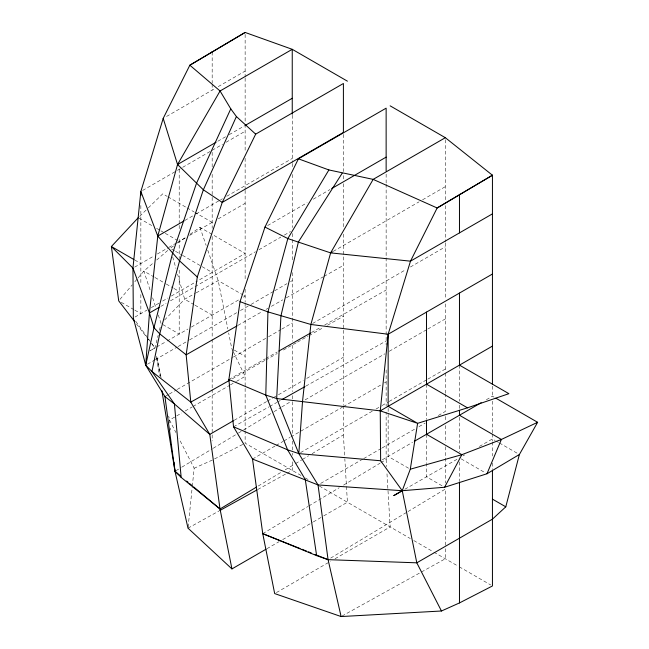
<?xml version="1.0" encoding="UTF-8"?>
<svg xmlns="http://www.w3.org/2000/svg" width="649" height="649" viewBox="0 0 649 649"><rect width="100%" height="100%" fill="white"/><g stroke="black" fill="none" stroke-linecap="round" stroke-linejoin="round"><path stroke-width="0.49" stroke-dasharray="3.25 2.43" d="M188.121 527.166L192.218 487.204M192.315 486.206L194.165 468.229L179.1 438.781M151.452 343.078L154.957 347.929L149.935 350.849L154.965 347.978L158.161 335.282M159.394 330.414L160.627 325.547M120 299.335L132.25 284.838M134.83 281.78L137.41 278.729M138.059 277.967L143.859 271.095L153.659 262.618M164.586 320.022L184.665 299.221L195.252 293.348M139.673 216.328L147.599 208.597M148.321 207.891L162.745 193.824L167.077 196.331M156.677 260.006L167.986 250.222M173.551 245.939L170.249 248.267L174.613 250.782M177.672 243.034L185.93 237.226M190.052 234.321L199.957 227.353L245.135 253.434L198.294 280.482M175.847 470.752L181.055 467.621M181.923 467.093L212.328 448.792M213.197 448.272L237.518 433.629M238.386 433.102L242.726 430.49M243.594 429.971L273.132 412.188M274 411.669L280.952 407.483M281.82 406.955L290.501 401.731M330.674 558.099L407.118 512.077M407.986 511.558L445.336 489.07L445.336 547.659M258.245 486.02L281.707 471.928M285.187 469.835L294.743 464.092M295.611 463.573L301.696 459.922M302.564 459.395L308.648 455.744M312.12 453.651L343.402 434.862L343.402 405.625M262.756 533.665L307.934 506.52M308.802 505.993L339.216 487.724M343.564 485.111L380.054 463.191M380.922 462.664L386.139 459.533L386.139 412.156M166.566 116.447L214.778 88.613M218.242 86.609L245.135 71.082M217.821 141.247L225.698 136.696M229.202 134.668L244.089 126.076M142.593 190.465L176.593 170.833M177.461 170.33L181.809 167.823M182.677 167.32L211.306 150.795M212.174 150.292L222.583 144.281M226.055 142.277L245.135 131.26M184.851 220.457L192.704 215.914M196.201 213.902L219.776 200.29M220.644 199.787L222.396 198.781M226.761 196.258L292.245 158.453M134.708 267.088L153.927 255.99M157.415 253.978L167.872 247.934M168.748 247.431L176.593 242.904M177.461 242.402L186.149 237.388M189.622 235.384L213.91 221.358M218.242 218.859L245.135 203.332M267.615 225.552L307.123 202.748M313.272 199.194L329.952 189.565M135.016 317.02L146.95 310.125M151.314 307.61L159.159 303.075M162.648 301.063L167.872 298.045M171.36 296.033L197.426 280.985M160.83 306.393L166.087 303.359M170.468 300.828L255.446 251.763M258.951 249.743L280.855 237.096M284.359 235.076L290.492 231.539M333.262 251.366L419.067 201.831M422.572 199.803L445.336 186.661M147.469 364.211L154.486 360.163M155.371 359.651L177.299 346.988M178.183 346.485L188.705 340.409M189.589 339.898L236.966 312.542M240.471 310.514L250.125 304.949M251.001 304.438L273.813 291.271M274.689 290.76L286.98 283.67M290.484 281.642L292.245 280.628M165.811 396.052L168.448 394.527M169.324 394.024L176.35 389.968M177.226 389.457L232.537 357.526M233.421 357.023L267.656 337.253M268.54 336.742L280.83 329.651M281.707 329.14L292.245 323.056M312.623 323.462L406.047 269.522M410.411 267.007L445.336 246.839M169.835 423.059L169.511 420.049L181.704 413.007M185.184 410.995L192.145 406.98M193.021 406.477L229.527 385.401M230.395 384.898L235.595 381.896M236.463 381.393L245.135 376.379L233.518 352.229M234.232 420.26L266.544 401.609M267.42 401.106L272.661 398.08M273.537 397.577L303.229 380.428M306.717 378.416L343.402 357.234M305.16 399.841L384.889 353.81M389.262 351.279L426.937 329.53M427.813 329.027L445.336 318.91M252.51 459.054L275.225 445.944M276.093 445.441L283.078 441.409M283.954 440.906L290.071 437.377M290.939 436.866L342.469 407.118M343.345 406.615L380.898 384.93M384.395 382.918L386.139 381.904M300.56 452.604L372.51 411.06M376.022 409.04L381.288 405.998M382.164 405.487L388.305 401.942M389.181 401.439L426.912 379.657M427.788 379.146L445.336 369.021M320.663 483.424L362.807 459.094M363.683 458.583L381.247 448.451M382.123 447.94L415.482 428.681M418.994 426.653L425.144 423.107M438.31 415.498L445.336 411.45L445.336 394.276M382.31 459.792L412.553 442.334M486.361 399.719L492.437 396.214L495.041 397.715M266.926 548.705L279.175 541.631M282.672 539.611L312.412 522.437M313.289 521.934L322.91 516.377M323.786 515.874L347.41 502.229L344.838 458.989M276.417 592.578L330.674 561.263M335.046 558.74L390.171 526.923L386.861 471.604M156.701 346.98L166.225 341.512M167.085 341.009L187.886 329.059M191.35 327.072L239.067 299.66M243.407 297.161L245.135 296.163L243.399 295.165M404.862 489.257L459.468 457.886M462.94 455.89L464.676 454.892M479.424 446.415L492.437 438.943L495.041 440.444M237.98 325.336L262.577 311.342M266.09 309.346L267.85 308.348M271.363 306.344L282.786 299.854M286.298 297.85L323.194 276.863M324.078 276.369L343.402 265.376M228.886 379.487L264.906 359.002M265.782 358.499L277.204 352.009M311.463 332.523L321.125 327.023M324.646 325.027L386.139 290.046M232.261 378.805L264.897 360.446M265.782 359.944L277.245 353.494M283.418 350.022L296.65 342.583M297.534 342.08L308.121 336.125M309.005 335.63L323.113 327.696M327.526 325.214L343.402 316.282M233.535 426.799L268.824 406.947M269.7 406.452L276.758 402.485M277.642 401.991L280.287 400.498M305.866 386.106L386.139 340.952M196.136 292.853L218.194 280.611L242.531 294.662M188.015 528.164L218.932 511.023M257.791 489.476L286.055 473.811M286.939 473.316L292.245 470.379L292.245 461.293M341.991 616.063L445.336 558.765L445.336 548.665M242.726 444.427L212.174 460.157L194.165 468.229M167.945 196.825L186.158 207.339M187.026 207.842L193.962 211.85M194.83 212.353L212.174 222.364M139.105 218.242L152.182 225.787M156.539 228.31L160.027 230.322M160.895 230.825L164.384 232.837M165.26 233.34L177.461 240.39M175.49 251.293L181.598 254.822M182.474 255.325L212.174 272.466M495.909 440.947L498.521 442.456M499.389 442.959L517.642 453.497M134.781 260.038L140.849 263.543M154.202 277.066L143.859 271.095L150.454 291.141M155.07 277.569L165.414 283.54M166.274 284.035L173.169 288.018M174.037 288.513L179.205 291.506M194.124 304.681L184.665 299.221L177.591 274.227M194.984 305.184L212.174 315.106M461.188 458.875L485.257 472.772M234.297 350.095L245.135 356.35M162.842 324.597L179.205 334.048L179.205 268.451M442.01 485.776L426.507 476.82L426.507 464.668M121.266 302.337L134.043 309.711M134.895 310.206L140.849 313.645L140.849 292.602M408.586 468.221L388.151 456.425L388.151 413.332M301.055 475.466L245.135 443.186L245.135 431.041M305.419 477.989L308.04 479.506M319.389 486.052L410.314 538.548M413.802 540.568L433.078 551.691M433.897 552.169L458.421 566.326M459.232 566.796L490.693 584.952M136.525 323.997L149.432 340.749M151.882 343.946L154.957 347.929M135.682 321.223L147.948 338.218M148.532 339.029L150.868 342.266M169.511 420.049L175.903 432.534M233.088 351.328L231.798 348.643L228.643 332.872M199.957 227.353L206.147 245.419M207.769 250.173L218.194 280.611L227.848 328.921M152.645 297.826L155.784 307.375M158.299 315.008L161.122 323.608M172.699 256.915L175.96 268.459M161.066 377.702L156.587 355.871L160.944 377.596M168.716 416.098L169.113 418.07M156.571 357.875L159.476 375.787M170.371 428.08L170.582 430.092M386.139 459.533L386.561 466.574M343.402 434.862L344.773 457.991M492.437 386.187L492.437 396.214M492.437 401.179L492.437 432.98M492.437 433.97L492.437 440.947M492.437 441.953L492.437 455.996M492.437 463.013L492.437 469.032M459.468 365.136L459.468 401.212M459.468 405.219L459.468 409.235M459.468 417.226L459.468 451.931M459.468 461.901L459.468 480.974M445.336 139.705L445.336 200.622M445.336 205.652L445.336 241.817M445.336 242.823L445.336 298.889M445.336 303.894L445.336 372.047M445.336 373.061L445.336 393.262M445.336 416.488L445.336 421.526M445.336 425.557L445.336 442.699M445.336 446.731L445.336 483.026M426.507 384.167L426.507 419.246M426.507 434.278L426.507 463.654M388.151 408.318L388.151 412.326M386.139 174.11L386.139 183.18M386.139 184.194L386.139 256.777M386.139 257.783L386.139 344.952M386.139 369.922L386.139 406.104M343.402 134.448L343.402 171.62M343.402 175.652L343.402 179.684M343.402 183.716L343.402 228.075M343.402 234.119L343.402 329.27M343.402 330.268L343.402 404.619M292.245 115.254L292.245 162.453M292.245 163.459L292.245 167.458M292.245 174.467L292.245 227.523M292.245 233.526L292.245 238.54M292.245 239.546L292.245 261.588M292.245 272.612L292.245 341.204M292.245 345.236L292.245 391.615M292.245 395.647L292.245 400.684M292.245 401.69L292.245 434.019M292.245 441.085L292.245 452.199M292.245 453.213L292.245 455.233M245.135 34.429L245.135 77.15M245.135 78.164L245.135 123.286M245.135 124.283L245.135 151.282M245.135 158.283L245.135 189.313M245.135 190.319L245.135 280.271M245.135 289.211L245.135 302.183M245.135 303.188L245.135 430.027M212.174 51.977L212.174 83.088M212.174 84.094L212.174 90.114M212.174 152.296L212.174 167.312M212.174 174.313L212.174 196.339M212.174 197.337L212.174 228.375M212.174 236.39L212.174 338.194M212.174 339.2L212.174 388.386M212.174 389.392L212.174 433.856M212.174 434.871L212.174 440.939M179.205 169.324L179.205 224.376M179.205 225.381L179.205 230.387M179.205 239.392L179.205 258.432M140.849 205.482L140.849 284.587"/><path stroke-width="0.97" d="M266.049 549.208L231.936 568.913L220.019 508.986L209.781 434.384L174.403 403.929L164.935 396.555L145.717 365.225L149.44 312.964L157.78 236.082L177.542 164.497L220.068 90.99L292.245 49.316L347.418 81.174M492.437 470.038L492.437 585.966L459.468 602.929L441.458 611.001L341.114 616.55L328.07 559.665L318.034 484.941L298.808 453.61L302.531 401.358L310.879 324.468L330.633 252.883L373.159 179.375L445.336 137.702L492.437 175.222L492.437 384.184M441.458 611.001L416.804 562.821L402.25 490.709L380.639 460.758L380.249 410.874L388.151 334.243L410.493 261.166L437.15 207.98L492.437 175.222L437.15 207.98L373.159 179.375L328.889 169.941L298.41 158.818L264.979 227.077L240.025 301.663L228.886 379.487L233.535 426.799L252.51 459.054L262.756 533.665L274.673 593.584L341.114 616.55M292.245 114.248L292.245 49.316L245.135 32.45L189.849 65.208L163.199 118.394L177.542 164.497L203.356 189.792L222.25 202.399L343.402 132.453L343.402 83.494L255.674 134.14L222.25 202.399L197.288 276.985L186.149 354.816L190.798 402.12L209.781 434.384L233.356 420.771M495.909 398.218L537.615 422.296L519.387 454.503L486.977 473.762L444.589 487.261L402.25 490.709L393.878 495.568L402.25 490.709L410.29 469.203L417.615 423.326L467.483 407.832L508.897 393.675L459.468 365.136L459.468 293.064M229.616 380.29L190.798 402.12L151.955 371.512L145.717 365.225L153.983 327.704L172.545 253.378L196.574 183.099L230.784 108.862L220.068 90.99L189.849 65.208L245.135 32.45M300.073 548.519L262.756 533.665L316.631 555.633L328.07 559.665L416.804 562.821L492.437 519.159L505.782 506.828L519.387 454.503M163.199 118.394L140.849 191.471L132.948 268.102L133.345 317.978L145.717 365.225M486.977 473.762L501.393 439.454L537.615 422.296M230.784 108.862L236.398 116.544L203.356 189.792L179.57 260.874L159.719 333.837L151.955 371.512L174.403 403.929L181.168 477.421L220.019 508.986L256.509 487.066M444.589 487.261L461.853 454.681L501.393 439.454L459.468 415.246L459.468 410.233M328.889 169.941L287.84 238.572L267.932 311.885L265.79 395.079L287.588 449.814L305.265 479.481L316.631 555.633M342.201 173.186L298.41 241.899L280.92 315.949L276.685 398.543L298.808 453.61L380.639 460.758M138.229 217.739L111.385 246.523L118.71 300.868L134.684 321.604M177.542 164.497L216.068 142.253M244.957 125.573L292.245 98.275M140.849 195.471L140.849 191.471L157.78 236.082L183.975 220.96M298.41 158.818L386.139 108.164L386.139 171.085M331.704 188.551L386.139 157.123M237.104 325.839L186.149 354.816L159.719 333.837L153.983 327.704L149.44 312.964L159.078 307.407M264.979 227.077L287.84 238.572L330.633 252.883L332.385 251.869M492.437 213.854L410.493 261.166L330.633 252.883M240.025 301.663L267.932 311.885L310.879 324.468L388.151 334.243L492.437 274.032M228.886 379.487L265.79 395.079L276.685 398.543L380.249 410.874L492.437 346.104M414.297 441.32L481.16 402.721M278.956 351.012L310.587 333.018M282.055 399.508L304.989 386.601M219.816 510.536L256.915 489.971M410.29 469.203L461.853 454.681L426.507 434.278L426.507 420.244M402.25 490.709L318.034 484.941L252.51 459.054M380.249 410.874L417.615 423.326L388.151 406.315L388.151 334.243M298.808 453.61L287.588 449.814L233.535 426.799M301.939 549.265L306.604 551.123M308.478 551.869L311.277 552.98M315.008 554.465L328.07 559.665M390.154 105.844L445.336 137.702M467.483 407.832L426.507 384.167L426.507 312.096M133.921 259.535L111.385 246.523L132.948 268.102L149.44 312.964M492.437 499.13L505.782 506.828M180.414 475.831L174.979 471.279L161.901 390.706M186.628 481.031L188.178 482.329M189.727 483.635L192.063 485.582M193.613 486.88L220.019 508.986M197.288 276.985L179.57 260.874L157.78 236.082M236.398 116.544L255.674 134.14M231.936 568.913L188.015 528.164L174.979 471.279L164.935 396.555M181.168 477.421L174.979 471.279L174.443 466.258M174.013 462.242L174.224 464.246M459.468 194.311L459.468 232.886M459.468 481.972L459.468 602.929M212.174 51.539L212.174 51.977"/></g></svg>
